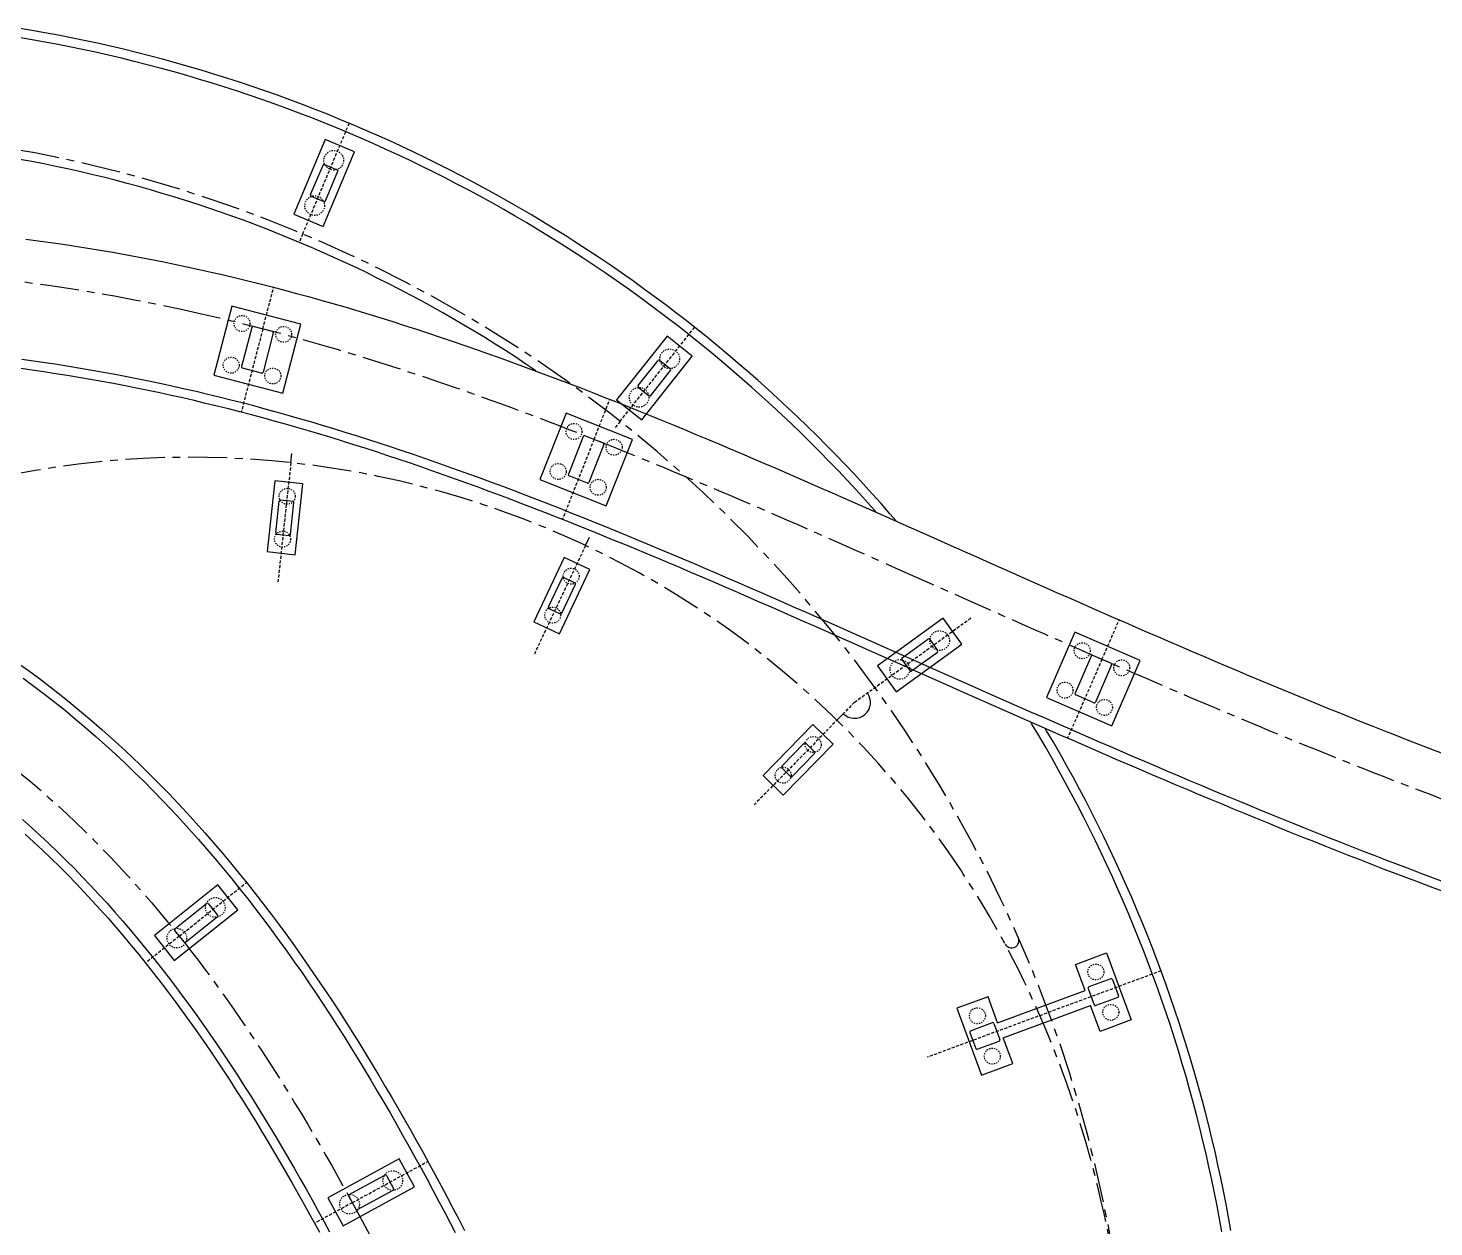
# Model space of a CAD drawing. Header units: millimetres. Extents: x 0 to 987207, y 0 to 5060561.
# Drawn here: x 495544.7 to 495659, y 2529242.3 to 2529339.8 of the extents above; entities that cross this region are included whole.
import ezdxf

# ---------------------------------------------------------------- set-up
doc = ezdxf.new("R2010")
doc.units = ezdxf.units.MM
doc.header["$LTSCALE"] = 0.1
doc.linetypes.add('CENTER', pattern=[50.8, 31.75, -6.35, 6.35, -6.35])
doc.linetypes.add('DASHED', pattern=[19.05, 12.7, -6.35])
for name, color, linetype in [('1', 1, 'CONTINUOUS'), ('TLJ', 180, 'CONTINUOUS'), ('YLJ', 210, 'CONTINUOUS'), ('zhix', 1, 'CENTER'), ('桥梁', 94, 'CONTINUOUS')]:
    doc.layers.add(name, color=color, linetype=linetype)

msp = doc.modelspace()

# ---------------------------------------------------------------- linework, layer by layer
at = {"layer": '1', "color": 4, "linetype": 'Continuous'}
for p, q in [((495567.7143, 2529326.22), (495568.7202, 2529328.6175)), ((495568.8511, 2529328.671), (495569.8655, 2529328.2454)), ((495568.913, 2529325.717), (495569.919, 2529328.1145)), ((495567.7678, 2529326.0891), (495568.7821, 2529325.6635)), ((495562.9312, 2529315.425), (495562.1019, 2529312.2309)), ((495564.6018, 2529315.0946), (495563.0531, 2529315.4967)), ((495564.6734, 2529314.9727), (495563.8442, 2529311.7786)), ((495563.7222, 2529311.7069), (495562.1736, 2529312.109)), ((495594.3425, 2529310.6853), (495595.958, 2529312.7225)), ((495595.3611, 2529309.8776), (495596.9766, 2529311.9148)), ((495596.0985, 2529312.7387), (495596.9604, 2529312.0553)), ((495594.3588, 2529310.5448), (495595.2206, 2529309.8614)), ((495589.8767, 2529306.5509), (495588.663, 2529303.4822)), ((495591.4944, 2529306.0187), (495590.0065, 2529306.6071)), ((495591.5506, 2529305.8889), (495590.3369, 2529302.8202)), ((495590.2071, 2529302.764), (495588.7193, 2529303.3524)), ((495564.8861, 2529298.7145), (495565.1654, 2529301.2994)), ((495565.2756, 2529301.3881), (495566.2698, 2529301.2807)), ((495566.0792, 2529298.5856), (495566.3585, 2529301.1705)), ((495564.9748, 2529298.6043), (495565.969, 2529298.4969)), ((495587.0414, 2529292.6869), (495588.1511, 2529295.0382)), ((495588.2842, 2529295.086), (495589.1886, 2529294.6592)), ((495588.1266, 2529292.1748), (495589.2363, 2529294.526)), ((495587.0891, 2529292.5538), (495587.9935, 2529292.127)), ((495615.7922, 2529288.5425), (495617.8974, 2529290.0683)), ((495616.5551, 2529287.4899), (495618.6603, 2529289.0157)), ((495618.0371, 2529290.046), (495618.6826, 2529289.1554)), ((495615.7699, 2529288.4029), (495616.4154, 2529287.5122)), ((495631.1754, 2529288.696), (495629.8551, 2529285.6716)), ((495632.7734, 2529288.1076), (495631.307, 2529288.7477)), ((495632.825, 2529287.9759), (495631.5048, 2529284.9515)), ((495631.3732, 2529284.8999), (495629.9068, 2529285.54)), ((495606.005, 2529279.7421), (495607.8229, 2529281.6009)), ((495607.9643, 2529281.6024), (495608.6792, 2529280.9032)), ((495606.8629, 2529278.903), (495608.6808, 2529280.7618)), ((495606.0065, 2529279.6007), (495606.7214, 2529278.9015)), ((495556.675, 2529266.5207), (495559.2536, 2529268.5801)), ((495559.3941, 2529268.5644), (495560.143, 2529267.6268)), ((495557.5487, 2529265.4268), (495560.1273, 2529267.4862)), ((495556.6593, 2529266.3802), (495557.4082, 2529265.4425)), ((495629.8812, 2529263.6132), (495632.4138, 2529264.5491)), ((495632.4138, 2529264.5491), (495634.4243, 2529259.1087)), ((495630.6611, 2529261.5027), (495629.8812, 2529263.6132)), ((495630.6611, 2529261.5027), (495629.8812, 2529263.6132)), ((495623.5604, 2529258.8786), (495630.6611, 2529261.5027)), ((495630.9252, 2529261.6535), (495631.4105, 2529260.3403)), ((495632.7665, 2529262.4406), (495630.9843, 2529261.782)), ((495632.895, 2529262.3815), (495633.3803, 2529261.0683)), ((495622.7805, 2529260.9891), (495620.2479, 2529260.0532)), ((495623.5604, 2529258.8786), (495622.7805, 2529260.9891)), ((495633.3211, 2529260.9398), (495631.5389, 2529260.2812)), ((495620.2479, 2529260.0532), (495622.2584, 2529254.6128)), ((495624.0111, 2529257.6592), (495631.1117, 2529260.2833)), ((495631.8917, 2529258.1728), (495631.1117, 2529260.2833)), ((495631.8917, 2529258.1728), (495631.1117, 2529260.2833)), ((495621.2919, 2529258.0936), (495621.7772, 2529256.7804)), ((495621.351, 2529258.2221), (495623.1332, 2529258.8807)), ((495623.2617, 2529258.8216), (495623.747, 2529257.5084)), ((495634.4243, 2529259.1087), (495631.8917, 2529258.1728)), ((495621.9057, 2529256.7213), (495623.6879, 2529257.3799)), ((495624.791, 2529255.5487), (495624.0111, 2529257.6592)), ((495622.2584, 2529254.6128), (495624.791, 2529255.5487)), ((495570.8496, 2529244.9032), (495573.7452, 2529246.4861)), ((495573.8809, 2529246.4463), (495574.4565, 2529245.3933)), ((495570.8098, 2529244.7675), (495571.3854, 2529243.7146)), ((495571.5211, 2529243.6748), (495574.4167, 2529245.2576))]:
    msp.add_line(p, q, dxfattribs=at)
for points in [[(495568.8947, 2529330.7132), (495566.3411, 2529324.6272), (495568.7386, 2529323.6213), (495571.2922, 2529329.7073), (495568.8947, 2529330.7132)], [(495565.4659, 2529310.0661), (495566.9234, 2529315.68), (495561.3095, 2529317.1375), (495559.852, 2529311.5236), (495565.4659, 2529310.0661)], [(495596.6914, 2529314.6935), (495592.5906, 2529309.5221), (495594.6278, 2529307.9066), (495598.7286, 2529313.078), (495596.6914, 2529314.6935)], [(495591.737, 2529300.9222), (495593.8701, 2529306.3157), (495588.4766, 2529308.4489), (495586.3435, 2529303.0554), (495591.737, 2529300.9222)], [(495564.7905, 2529302.9492), (495564.1674, 2529297.1828), (495566.4541, 2529296.9357), (495567.0772, 2529302.7022), (495564.7905, 2529302.9492)], [(495588.3366, 2529296.7199), (495585.8611, 2529291.4747), (495587.9411, 2529290.4931), (495590.4166, 2529295.7382), (495588.3366, 2529296.7199)], [(495619.1353, 2529291.7683), (495613.7913, 2529287.8951), (495615.3171, 2529285.7899), (495620.6611, 2529289.6631), (495619.1353, 2529291.7683)], [(495632.8377, 2529283.0058), (495635.1581, 2529288.3214), (495629.8425, 2529290.6418), (495627.5221, 2529285.3262), (495632.8377, 2529283.0058)], [(495608.5485, 2529283.1293), (495604.493, 2529278.9828), (495606.1373, 2529277.3746), (495610.1928, 2529281.5211), (495608.5485, 2529283.1293)], [(495560.1684, 2529270.0787), (495555.0113, 2529265.9599), (495556.6339, 2529263.9283), (495561.791, 2529268.0471), (495560.1684, 2529270.0787)], [(495574.9052, 2529247.804), (495569.114, 2529244.6383), (495570.361, 2529242.3569), (495576.1523, 2529245.5226), (495574.9052, 2529247.804)]]:
    msp.add_lwpolyline(points, dxfattribs=at)
at = {"layer": '1', "color": 1, "linetype": 'DASHED', "ltscale": 0.01}
for centre, radius in [((495569.5904, 2529329.0115), 0.8), ((495568.0428, 2529325.323), 0.8), ((495562.1336, 2529315.7354), 0.65), ((495565.5213, 2529314.8559), 0.65), ((495561.2541, 2529312.3477), 0.65), ((495596.9023, 2529312.8671), 0.8), ((495564.6417, 2529311.4682), 0.65), ((495594.4169, 2529309.733), 0.8), ((495589.1231, 2529306.9565), 0.65), ((495592.3778, 2529305.6693), 0.65), ((495587.8358, 2529303.7018), 0.65), ((495591.0905, 2529302.4146), 0.65), ((495565.8103, 2529301.6824), 0.65), ((495565.4343, 2529298.2026), 0.65), ((495588.8858, 2529295.1891), 0.65), ((495587.3919, 2529292.0239), 0.65), ((495618.8456, 2529289.9528), 0.8), ((495630.4364, 2529289.1277), 0.65), ((495615.6068, 2529287.6054), 0.8), ((495633.6441, 2529287.7275), 0.65), ((495629.0361, 2529285.92), 0.65), ((495632.2438, 2529284.5198), 0.65), ((495608.5665, 2529281.503), 0.65), ((495606.1193, 2529279.0009), 0.65), ((495559.9639, 2529268.2516), 0.8), ((495556.8384, 2529265.7554), 0.8), ((495631.5461, 2529263.0024), 0.65), ((495632.7593, 2529259.7194), 0.65), ((495621.9128, 2529259.4425), 0.65), ((495623.1261, 2529256.1595), 0.65), ((495574.388, 2529246.0397), 0.8), ((495570.8782, 2529244.1211), 0.8)]:
    msp.add_circle(centre, radius, dxfattribs=at)
at = {"layer": '1', "color": 4, "linetype": 'Continuous'}
for centre, start, end in [((495568.8124, 2529328.5788), 67.238002, 157.238002), ((495569.8268, 2529328.1532), 337.238002, 67.238002), ((495567.8065, 2529326.1813), 157.238002, 247.238002), ((495568.8208, 2529325.7557), 247.238002, 337.238002), ((495563.028, 2529315.3999), 75.445693, 165.445693), ((495564.5766, 2529314.9978), 345.445693, 75.445693), ((495562.1987, 2529312.2058), 165.445693, 255.445693), ((495563.7474, 2529311.8037), 255.445693, 345.445693), ((495596.0364, 2529312.6604), 51.585837, 141.585837), ((495596.8983, 2529311.9769), 321.585837, 51.585837), ((495594.4209, 2529310.6232), 141.585837, 231.585837), ((495595.2828, 2529309.9397), 231.585837, 321.585837), ((495589.9697, 2529306.5141), 68.420888, 158.420888), ((495591.4576, 2529305.9257), 338.420888, 68.420888), ((495588.756, 2529303.4454), 158.420888, 248.420888), ((495590.2439, 2529302.857), 248.420888, 338.420888), ((495565.2649, 2529301.2887), 83.83306, 173.83306), ((495566.2591, 2529301.1812), 353.83306, 83.83306), ((495564.9856, 2529298.7037), 173.83306, 263.83306), ((495565.9798, 2529298.5963), 263.83306, 353.83306), ((495588.2415, 2529294.9955), 64.734467, 154.734467), ((495589.1459, 2529294.5687), 334.734467, 64.734467), ((495587.1318, 2529292.6443), 154.734467, 244.734467), ((495588.0362, 2529292.2174), 244.734467, 334.734467), ((495617.9561, 2529289.9874), 35.933672, 125.933672), ((495618.6016, 2529289.0967), 305.933672, 35.933672), ((495615.8509, 2529288.4615), 125.933672, 215.933672), ((495631.267, 2529288.656), 66.417621, 156.417621), ((495632.7334, 2529288.0159), 336.417621, 66.417621), ((495616.4964, 2529287.5709), 215.933672, 305.933672), ((495629.9468, 2529285.6316), 156.417621, 246.417621), ((495631.4132, 2529284.9915), 246.417621, 336.417621), ((495607.8944, 2529281.5309), 45.635873, 135.635873), ((495608.6093, 2529280.8317), 315.635873, 45.635873), ((495606.0764, 2529279.6722), 135.635873, 225.635873), ((495606.7914, 2529278.973), 225.635873, 315.635873), ((495559.316, 2529268.502), 38.613208, 128.613208), ((495560.0649, 2529267.5644), 308.613208, 38.613208), ((495556.7374, 2529266.4426), 128.613208, 218.613208), ((495557.4863, 2529265.505), 218.613208, 308.613208), ((495631.019, 2529261.6882), 110.281507, 200.281507), ((495632.8012, 2529262.3468), 20.281507, 110.281507), ((495631.5043, 2529260.375), 200.281507, 290.281507), ((495633.2865, 2529261.0336), 290.281507, 20.281507), ((495621.3857, 2529258.1283), 110.281507, 200.281507), ((495623.1679, 2529258.7869), 20.281507, 110.281507), ((495623.6532, 2529257.4737), 290.281507, 20.281507), ((495621.871, 2529256.8151), 200.281507, 290.281507), ((495573.7931, 2529246.3983), 28.662543, 118.662543), ((495570.8975, 2529244.8155), 118.662543, 208.662543), ((495574.3687, 2529245.3454), 298.662543, 28.662543), ((495571.4731, 2529243.7625), 208.662543, 298.662543)]:
    msp.add_arc(centre, 0.1, start, end, dxfattribs=at)
at = {"layer": 'TLJ', "flags": 128}
for points in [[(495615.3131, 2529299.6806), (495614.8048, 2529300.2692), (495614.0859, 2529301.0867), (495613.3596, 2529301.8976), (495612.626, 2529302.7019), (495611.885, 2529303.4995), (495611.1369, 2529304.2903), (495610.3816, 2529305.0743), (495609.6191, 2529305.8514), (495608.8497, 2529306.6215), (495608.0733, 2529307.3846), (495607.29, 2529308.1406), (495606.4998, 2529308.8894), (495605.7029, 2529309.6311), (495604.8993, 2529310.3654), (495604.089, 2529311.0925), (495603.2721, 2529311.8121), (495602.4487, 2529312.5243), (495601.6189, 2529313.2289), (495600.7828, 2529313.926), (495599.9403, 2529314.6154), (495599.0916, 2529315.2972), (495598.2367, 2529315.9712), (495597.3757, 2529316.6375), (495596.5087, 2529317.2958), (495595.6358, 2529317.9463), (495594.757, 2529318.5888), (495593.8724, 2529319.2233), (495592.982, 2529319.8497), (495592.086, 2529320.468), (495591.1844, 2529321.0781), (495590.2773, 2529321.68), (495589.3648, 2529322.2736), (495588.4469, 2529322.8589), (495587.5237, 2529323.4359), (495586.5953, 2529324.0044), (495585.6618, 2529324.5645), (495584.7232, 2529325.116), (495583.7797, 2529325.659), (495582.8312, 2529326.1934), (495581.878, 2529326.7192), (495580.92, 2529327.2362), (495579.9573, 2529327.7446), (495578.9901, 2529328.2441), (495578.0183, 2529328.7349), (495577.0422, 2529329.2168), (495576.0617, 2529329.6898), (495575.0769, 2529330.1539), (495574.0879, 2529330.609), (495573.0949, 2529331.055), (495572.0979, 2529331.4921), (495571.0969, 2529331.92), (495570.092, 2529332.3389), (495569.0834, 2529332.7486), (495568.0712, 2529333.1491), (495567.0553, 2529333.5404), (495566.0359, 2529333.9224), (495565.013, 2529334.2952), (495563.9869, 2529334.6586), (495562.9574, 2529335.0127), (495561.9248, 2529335.3574), (495560.8891, 2529335.6927), (495559.8504, 2529336.0186), (495558.8088, 2529336.3351), (495557.7643, 2529336.642), (495556.7171, 2529336.9394), (495555.6672, 2529337.2274), (495554.6148, 2529337.5057), (495553.5599, 2529337.7745), (495552.5025, 2529338.0337), (495551.4429, 2529338.2832), (495550.381, 2529338.5231), (495549.317, 2529338.7534), (495548.251, 2529338.9739), (495547.1829, 2529339.1848), (495546.1131, 2529339.386), (495545.0414, 2529339.5774), (495543.968, 2529339.759)], [(495586.0136, 2529311.8998), (495585.2113, 2529312.4411), (495584.383, 2529312.989), (495583.5497, 2529313.5294), (495582.7115, 2529314.0622), (495581.8686, 2529314.5874), (495581.0209, 2529315.1049), (495580.1685, 2529315.6146), (495579.3115, 2529316.1166), (495578.45, 2529316.6108), (495577.584, 2529317.0971), (495576.7137, 2529317.5756), (495575.839, 2529318.046), (495574.9601, 2529318.5086), (495574.077, 2529318.9631), (495573.1899, 2529319.4096), (495572.2987, 2529319.8479), (495571.4035, 2529320.2782), (495570.5045, 2529320.7003), (495569.6017, 2529321.1142), (495568.6952, 2529321.5199), (495567.785, 2529321.9174), (495566.8712, 2529322.3065), (495565.9539, 2529322.6874), (495565.0333, 2529323.0598), (495564.1092, 2529323.4239), (495563.1819, 2529323.7796), (495562.2514, 2529324.1268), (495561.3178, 2529324.4656), (495560.3811, 2529324.7958), (495559.4415, 2529325.1175), (495558.499, 2529325.4307), (495557.5537, 2529325.7353), (495556.6056, 2529326.0313), (495555.6549, 2529326.3186), (495554.7016, 2529326.5973), (495553.7459, 2529326.8673), (495552.7877, 2529327.1286), (495551.8272, 2529327.3812), (495550.8644, 2529327.6251), (495549.8994, 2529327.8602), (495548.9324, 2529328.0865), (495547.9633, 2529328.304), (495546.9923, 2529328.5127), (495546.0194, 2529328.7125), (495545.0448, 2529328.9035), (495544.0685, 2529329.0857)], [(495544.5535, 2529322.6082), (495545.5664, 2529322.473), (495546.5784, 2529322.3314), (495547.5895, 2529322.1835), (495548.5997, 2529322.0293), (495549.6089, 2529321.8688), (495550.6171, 2529321.702), (495551.6242, 2529321.5289), (495552.6302, 2529321.3495), (495553.635, 2529321.1638), (495554.6387, 2529320.9718), (495555.6412, 2529320.7736), (495556.6424, 2529320.5691), (495557.6423, 2529320.3583), (495558.6409, 2529320.1413), (495559.638, 2529319.9181), (495560.6337, 2529319.6887), (495561.6275, 2529319.4532), (495562.6195, 2529319.2119), (495563.6098, 2529318.9647), (495564.5983, 2529318.7118), (495565.5849, 2529318.4533), (495566.5698, 2529318.1894), (495567.5528, 2529317.9201), (495568.534, 2529317.6455), (495569.5134, 2529317.3658), (495570.4909, 2529317.081), (495571.4667, 2529316.7913), (495572.4406, 2529316.4968), (495573.4128, 2529316.1975), (495574.3831, 2529315.8937), (495575.3516, 2529315.5854), (495576.3184, 2529315.2726), (495577.2834, 2529314.9556), (495578.2467, 2529314.6344), (495579.2082, 2529314.3091), (495580.168, 2529313.9799), (495581.1261, 2529313.6468), (495582.0825, 2529313.3099), (495583.0372, 2529312.9694), (495583.9903, 2529312.6253), (495584.9418, 2529312.2778), (495585.8917, 2529311.9269), (495586.8399, 2529311.5728), (495587.7867, 2529311.2155), (495588.7319, 2529310.8552), (495589.6756, 2529310.492), (495590.6178, 2529310.1259), (495591.5586, 2529309.757), (495592.4979, 2529309.3856), (495593.4359, 2529309.0115), (495594.3725, 2529308.635), (495595.3078, 2529308.2562), (495596.2418, 2529307.8751), (495597.1745, 2529307.4919), (495598.106, 2529307.1066), (495599.0364, 2529306.7194), (495599.9655, 2529306.3303), (495600.8936, 2529305.9394), (495601.8205, 2529305.5468), (495602.7464, 2529305.1527), (495603.6713, 2529304.7571), (495604.5952, 2529304.3601), (495605.5182, 2529303.9618), (495606.4403, 2529303.5623), (495607.3615, 2529303.1617), (495608.2819, 2529302.7601), (495609.2015, 2529302.3576), (495610.1204, 2529301.9543), (495611.0386, 2529301.5502), (495611.9561, 2529301.1455), (495612.8729, 2529300.7402), (495613.7892, 2529300.3345), (495614.705, 2529299.9284), (495615.6202, 2529299.5221), (495616.535, 2529299.1156), (495617.4494, 2529298.709), (495618.3634, 2529298.3024), (495619.277, 2529297.8959), (495620.1905, 2529297.4895), (495621.1039, 2529297.0832), (495622.0171, 2529296.6772), (495622.9302, 2529296.2714), (495623.8433, 2529295.8659), (495624.7563, 2529295.4608), (495625.6692, 2529295.056), (495626.5822, 2529294.6518), (495627.4951, 2529294.248), (495628.4082, 2529293.8448), (495629.3212, 2529293.4422), (495630.2344, 2529293.0402), (495631.1476, 2529292.6389), (495632.0609, 2529292.2384), (495632.9745, 2529291.8387), (495633.8881, 2529291.4399), (495634.802, 2529291.042), (495635.716, 2529290.645), (495636.6303, 2529290.249), (495637.5448, 2529289.8541), (495638.4596, 2529289.4603), (495639.3747, 2529289.0676), (495640.2901, 2529288.6761), (495641.2058, 2529288.2859), (495642.1219, 2529287.897), (495643.0383, 2529287.5095), (495643.9552, 2529287.1234), (495644.8724, 2529286.7387), (495645.79, 2529286.3555), (495646.7081, 2529285.9739), (495647.6267, 2529285.5939), (495648.5457, 2529285.2156), (495649.4652, 2529284.839), (495650.3852, 2529284.4641), (495651.3058, 2529284.0911), (495652.2269, 2529283.7199), (495653.1486, 2529283.3507), (495654.0709, 2529282.9834), (495654.9937, 2529282.6181), (495655.9172, 2529282.2549), (495656.8413, 2529281.8938), (495657.766, 2529281.5349), (495658.6914, 2529281.1783), (495659.6174, 2529280.8239)], [(495659.688, 2529269.5815), (495658.7332, 2529269.9359), (495657.7797, 2529270.2926), (495656.8275, 2529270.6516), (495655.8765, 2529271.0129), (495654.9267, 2529271.3764), (495653.9782, 2529271.7419), (495653.0309, 2529272.1096), (495652.0849, 2529272.4793), (495651.1399, 2529272.8509), (495650.1962, 2529273.2244), (495649.2536, 2529273.5998), (495648.3121, 2529273.977), (495647.3718, 2529274.3559), (495646.4325, 2529274.7365), (495645.4943, 2529275.1188), (495644.5572, 2529275.5026), (495643.6211, 2529275.888), (495642.6861, 2529276.2748), (495641.752, 2529276.663), (495640.819, 2529277.0526), (495639.8869, 2529277.4435), (495638.9557, 2529277.8357), (495638.0255, 2529278.2291), (495637.0961, 2529278.6236), (495636.1677, 2529279.0192), (495635.2401, 2529279.4159), (495634.3134, 2529279.8136), (495633.3875, 2529280.2122), (495632.4624, 2529280.6117), (495631.538, 2529281.012), (495630.6145, 2529281.4131), (495629.6916, 2529281.815), (495628.7695, 2529282.2175), (495627.8481, 2529282.6207), (495626.9273, 2529283.0244), (495626.0072, 2529283.4287), (495625.0878, 2529283.8334), (495624.1689, 2529284.2386), (495623.2506, 2529284.6441), (495622.3329, 2529285.05), (495621.4157, 2529285.4561), (495620.4991, 2529285.8625), (495619.5829, 2529286.2691), (495618.6672, 2529286.6757), (495617.752, 2529287.0824), (495616.8372, 2529287.4892), (495615.9228, 2529287.8959), (495615.0088, 2529288.3025), (495614.0952, 2529288.709), (495613.1821, 2529289.1152), (495612.2697, 2529289.521), (495611.3578, 2529289.9262), (495610.4463, 2529290.3308), (495609.5354, 2529290.7348), (495608.6248, 2529291.138), (495607.7147, 2529291.5402), (495606.8049, 2529291.9416), (495605.8953, 2529292.3418), (495604.9861, 2529292.741), (495604.077, 2529293.1389), (495603.1682, 2529293.5354), (495602.2595, 2529293.9306), (495601.3509, 2529294.3242), (495600.4423, 2529294.7163), (495599.5339, 2529295.1066), (495598.6254, 2529295.4952), (495597.7169, 2529295.882), (495596.8083, 2529296.2667), (495595.8996, 2529296.6495), (495594.9907, 2529297.0301), (495594.0817, 2529297.4084), (495593.1725, 2529297.7845), (495592.2631, 2529298.1581), (495591.3534, 2529298.5293), (495590.4434, 2529298.8979), (495589.5331, 2529299.2638), (495588.6224, 2529299.6269), (495587.7114, 2529299.9872), (495586.7999, 2529300.3446), (495585.888, 2529300.6989), (495584.9757, 2529301.0501), (495584.0629, 2529301.3981), (495583.1495, 2529301.7427), (495582.2357, 2529302.084), (495581.3212, 2529302.4218), (495580.4063, 2529302.756), (495579.4907, 2529303.0865), (495578.5745, 2529303.4133), (495577.6577, 2529303.7362), (495576.7403, 2529304.0551), (495575.8222, 2529304.3701), (495574.9034, 2529304.6809), (495573.984, 2529304.9875), (495573.0639, 2529305.2897), (495572.1431, 2529305.5876), (495571.2215, 2529305.881), (495570.2993, 2529306.1698), (495569.3763, 2529306.4539), (495568.4526, 2529306.7332), (495567.5282, 2529307.0076), (495566.603, 2529307.2771), (495565.6772, 2529307.5416), (495564.7506, 2529307.8009), (495563.8232, 2529308.055), (495562.8952, 2529308.3037), (495561.9664, 2529308.547), (495561.0369, 2529308.7848), (495560.1068, 2529309.017), (495559.1759, 2529309.2434), (495558.2444, 2529309.4641), (495557.3122, 2529309.6789), (495556.3791, 2529309.8878), (495555.4446, 2529310.0909), (495554.509, 2529310.2881), (495553.5721, 2529310.4795), (495552.634, 2529310.665), (495551.6947, 2529310.8446), (495550.7544, 2529311.0184), (495549.813, 2529311.1863), (495548.8706, 2529311.3483), (495547.9272, 2529311.5044), (495546.9828, 2529311.6546), (495546.0375, 2529311.7989), (495545.0913, 2529311.9373), (495544.1443, 2529312.0697)], [(495543.8978, 2529288.1463), (495544.7854, 2529287.5079), (495545.6643, 2529286.8577), (495546.5346, 2529286.1958), (495547.3959, 2529285.5224), (495548.248, 2529284.8378), (495549.0899, 2529284.1428), (495549.9217, 2529283.4378), (495550.7433, 2529282.7231), (495551.5547, 2529281.9992), (495552.3561, 2529281.2661), (495553.1474, 2529280.5244), (495553.9287, 2529279.7742), (495554.7002, 2529279.0158), (495555.4618, 2529278.2496), (495556.2136, 2529277.4758), (495556.9557, 2529276.6947), (495557.6883, 2529275.9065), (495558.4114, 2529275.1115), (495559.1251, 2529274.31), (495559.8295, 2529273.5023), (495560.5248, 2529272.6885), (495561.211, 2529271.869), (495561.8883, 2529271.0439), (495562.5568, 2529270.2135), (495563.2166, 2529269.378), (495563.8679, 2529268.5377), (495564.5108, 2529267.6927), (495565.1455, 2529266.8432), (495565.7721, 2529265.9896), (495566.3907, 2529265.1319), (495567.0015, 2529264.2705), (495567.6046, 2529263.4053), (495568.2003, 2529262.5368), (495568.7886, 2529261.665), (495569.3698, 2529260.7901), (495569.944, 2529259.9123), (495570.5114, 2529259.0318), (495571.072, 2529258.1487), (495571.6262, 2529257.2632), (495572.1741, 2529256.3754), (495572.7159, 2529255.4856), (495573.2516, 2529254.5938), (495573.7816, 2529253.7003), (495574.306, 2529252.8051), (495574.825, 2529251.9084), (495575.3387, 2529251.0103), (495575.8474, 2529250.111), (495576.3511, 2529249.2106), (495576.8502, 2529248.3092), (495577.3448, 2529247.407), (495577.8351, 2529246.504), (495578.3212, 2529245.6004), (495578.8034, 2529244.6963), (495579.2819, 2529243.7919), (495579.7567, 2529242.8872), (495580.2282, 2529241.9823)], [(495642.5178, 2529241.9885), (495642.3273, 2529243.0603), (495642.1271, 2529244.1304), (495641.9172, 2529245.1986), (495641.6976, 2529246.2648), (495641.4683, 2529247.329), (495641.2293, 2529248.3911), (495640.9807, 2529249.451), (495640.7224, 2529250.5085), (495640.4546, 2529251.5637), (495640.1771, 2529252.6164), (495639.8901, 2529253.6665), (495639.5936, 2529254.714), (495639.2876, 2529255.7587), (495638.9721, 2529256.8006), (495638.6471, 2529257.8396), (495638.3127, 2529258.8756), (495637.9689, 2529259.9085), (495637.6157, 2529260.9383), (495637.2531, 2529261.9648), (495636.8813, 2529262.9879), (495636.5001, 2529264.0076), (495636.1098, 2529265.0239), (495635.7101, 2529266.0365), (495635.3013, 2529267.0455), (495634.8834, 2529268.0507), (495634.4563, 2529269.052), (495634.0201, 2529270.0495), (495633.5749, 2529271.0429), (495633.1207, 2529272.0322), (495632.6575, 2529273.0174), (495632.1853, 2529273.9983), (495631.7043, 2529274.9749), (495631.2144, 2529275.9471), (495630.7157, 2529276.9148), (495630.2082, 2529277.8779), (495629.692, 2529278.8363), (495629.1671, 2529279.7901), (495628.6335, 2529280.739), (495628.0913, 2529281.683), (495627.5406, 2529282.622), (495627.4337, 2529282.8006)], [(495544.5157, 2529274.208), (495545.2218, 2529273.5621), (495545.9205, 2529272.9072), (495546.6118, 2529272.2434), (495547.2958, 2529271.571), (495547.9724, 2529270.8903), (495548.6418, 2529270.2013), (495549.3039, 2529269.5045), (495549.9588, 2529268.7999), (495550.6065, 2529268.0877), (495551.2472, 2529267.3682), (495551.8809, 2529266.6416), (495552.5076, 2529265.908), (495553.1275, 2529265.1677), (495553.7405, 2529264.4209), (495554.3469, 2529263.6677), (495554.9467, 2529262.9082), (495555.5399, 2529262.1428), (495556.1267, 2529261.3716), (495556.7072, 2529260.5947), (495557.2815, 2529259.8122), (495557.8496, 2529259.0245), (495558.4118, 2529258.2316), (495558.9681, 2529257.4337), (495559.5186, 2529256.631), (495560.0636, 2529255.8235), (495560.603, 2529255.0115), (495561.137, 2529254.1951), (495561.6657, 2529253.3744), (495562.1894, 2529252.5497), (495562.7081, 2529251.7209), (495563.2219, 2529250.8883), (495563.7311, 2529250.052), (495564.2357, 2529249.2121), (495564.7359, 2529248.3687), (495565.2319, 2529247.5221), (495565.7238, 2529246.6722), (495566.2117, 2529245.8192), (495566.6959, 2529244.9632), (495567.1764, 2529244.1044), (495567.6534, 2529243.2428), (495568.1272, 2529242.3786), (495568.4249, 2529241.8303)]]:
    msp.add_lwpolyline(points, dxfattribs=at)
at = {"layer": 'TLJ'}
msp.add_arc((495611.9234, 2529284.9355), 1.3, 225.635729, 35.933037, dxfattribs=at)
at = {"layer": 'YLJ', "color": 210, "flags": 128}
for points in [[(495613.6913, 2529300.3998), (495613.525, 2529300.5889), (495612.8032, 2529301.3947), (495612.0742, 2529302.194), (495611.3379, 2529302.9866), (495610.5944, 2529303.7724), (495609.8438, 2529304.5515), (495609.0862, 2529305.3237), (495608.3216, 2529306.089), (495607.55, 2529306.8473), (495606.7716, 2529307.5986), (495605.9864, 2529308.3427), (495605.1945, 2529309.0797), (495604.3958, 2529309.8095), (495603.5906, 2529310.5319), (495602.7789, 2529311.2471), (495601.9607, 2529311.9548), (495601.1361, 2529312.655), (495600.3051, 2529313.3477), (495599.4679, 2529314.0329), (495598.6245, 2529314.7104), (495597.775, 2529315.3802), (495596.9194, 2529316.0422), (495596.0579, 2529316.6965), (495595.1904, 2529317.3429), (495594.3171, 2529317.9813), (495593.438, 2529318.6118), (495592.5532, 2529319.2343), (495591.6628, 2529319.8488), (495590.7669, 2529320.4551), (495589.8655, 2529321.0532), (495588.9586, 2529321.6431), (495588.0465, 2529322.2247), (495587.1291, 2529322.7981), (495586.2065, 2529323.363), (495585.2789, 2529323.9196), (495584.3462, 2529324.4677), (495583.4085, 2529325.0073), (495582.466, 2529325.5383), (495581.5188, 2529326.0608), (495580.5668, 2529326.5746), (495579.6101, 2529327.0798), (495578.6489, 2529327.5762), (495577.6833, 2529328.0639), (495576.7132, 2529328.5428), (495575.7389, 2529329.0128), (495574.7603, 2529329.474), (495573.7775, 2529329.9262), (495572.7907, 2529330.3695), (495571.7999, 2529330.8038), (495570.8052, 2529331.2291), (495569.8066, 2529331.6453), (495568.8043, 2529332.0524), (495567.7984, 2529332.4504), (495566.7889, 2529332.8393), (495565.7759, 2529333.2189), (495564.7595, 2529333.5893), (495563.7397, 2529333.9505), (495562.7167, 2529334.3024), (495561.6906, 2529334.6449), (495560.6614, 2529334.9781), (495559.6291, 2529335.302), (495558.594, 2529335.6165), (495557.5561, 2529335.9215), (495556.5155, 2529336.2171), (495555.4722, 2529336.5032), (495554.4263, 2529336.7798), (495553.378, 2529337.0469), (495552.3273, 2529337.3044), (495551.2743, 2529337.5524), (495550.2191, 2529337.7908), (495549.1617, 2529338.0196), (495548.1023, 2529338.2388), (495547.041, 2529338.4484), (495545.9778, 2529338.6482), (495544.9129, 2529338.8385), (495543.8462, 2529339.019)], [(495659.948, 2529270.285), (495658.9951, 2529270.6387), (495658.0434, 2529270.9947), (495657.0929, 2529271.3531), (495656.1437, 2529271.7137), (495655.1956, 2529272.0765), (495654.2488, 2529272.4414), (495653.3031, 2529272.8085), (495652.3586, 2529273.1775), (495651.4152, 2529273.5486), (495650.473, 2529273.9215), (495649.5318, 2529274.2963), (495648.5918, 2529274.6729), (495647.6528, 2529275.0513), (495646.7149, 2529275.4314), (495645.778, 2529275.8131), (495644.8421, 2529276.1964), (495643.9073, 2529276.5813), (495642.9734, 2529276.9676), (495642.0405, 2529277.3553), (495641.1085, 2529277.7445), (495640.1775, 2529278.135), (495639.2473, 2529278.5267), (495638.3181, 2529278.9196), (495637.3897, 2529279.3138), (495636.4622, 2529279.709), (495635.5354, 2529280.1053), (495634.6095, 2529280.5026), (495633.6844, 2529280.9009), (495632.7601, 2529281.3), (495631.8365, 2529281.7001), (495630.9136, 2529282.1009), (495629.9914, 2529282.5025), (495629.0699, 2529282.9047), (495628.149, 2529283.3076), (495627.2288, 2529283.7112), (495626.3092, 2529284.1152), (495625.3901, 2529284.5198), (495624.4717, 2529284.9247), (495623.5538, 2529285.3301), (495622.6364, 2529285.7358), (495621.7196, 2529286.1419), (495620.8032, 2529286.5481), (495619.8872, 2529286.9545), (495618.9717, 2529287.3611), (495618.0566, 2529287.7678), (495617.142, 2529288.1745), (495616.2276, 2529288.5812), (495615.3137, 2529288.9878), (495614.4, 2529289.3943), (495613.4869, 2529289.8005), (495612.5743, 2529290.2063), (495611.6622, 2529290.6116), (495610.7505, 2529291.0164), (495609.8392, 2529291.4205), (495608.9283, 2529291.8238), (495608.0176, 2529292.2263), (495607.1073, 2529292.6279), (495606.1971, 2529293.0284), (495605.2872, 2529293.4279), (495604.3774, 2529293.8261), (495603.4677, 2529294.223), (495602.5581, 2529294.6186), (495601.6485, 2529295.0126), (495600.739, 2529295.4051), (495599.8294, 2529295.7959), (495598.9197, 2529296.185), (495598.01, 2529296.5723), (495597.1001, 2529296.9576), (495596.19, 2529297.3409), (495595.2797, 2529297.7221), (495594.3692, 2529298.1012), (495593.4584, 2529298.4779), (495592.5473, 2529298.8522), (495591.6359, 2529299.2241), (495590.7241, 2529299.5934), (495589.8119, 2529299.9601), (495588.8993, 2529300.324), (495587.9862, 2529300.6851), (495587.0726, 2529301.0432), (495586.1586, 2529301.3984), (495585.244, 2529301.7504), (495584.3288, 2529302.0993), (495583.4131, 2529302.4449), (495582.4968, 2529302.7871), (495581.5799, 2529303.1258), (495580.6623, 2529303.4609), (495579.744, 2529303.7924), (495578.8251, 2529304.1202), (495577.9055, 2529304.4441), (495576.9851, 2529304.7641), (495576.0641, 2529305.08), (495575.1422, 2529305.3919), (495574.2197, 2529305.6995), (495573.2963, 2529306.0028), (495572.3722, 2529306.3017), (495571.4474, 2529306.5962), (495570.5217, 2529306.886), (495569.5952, 2529307.1712), (495568.6679, 2529307.4516), (495567.7398, 2529307.7272), (495566.8109, 2529307.9978), (495565.8812, 2529308.2633), (495564.9507, 2529308.5237), (495564.0194, 2529308.7788), (495563.0873, 2529309.0287), (495562.1544, 2529309.2731), (495561.2207, 2529309.5119), (495560.2863, 2529309.7452), (495559.351, 2529309.9727), (495558.4151, 2529310.1944), (495557.4784, 2529310.4103), (495556.5406, 2529310.6202), (495555.6016, 2529310.8243), (495554.6613, 2529311.0224), (495553.7198, 2529311.2148), (495552.7772, 2529311.4012), (495551.8333, 2529311.5817), (495550.8884, 2529311.7563), (495549.9424, 2529311.925), (495548.9953, 2529312.0878), (495548.0473, 2529312.2447), (495547.0983, 2529312.3956), (495546.1484, 2529312.5406), (495545.1975, 2529312.6797), (495544.2459, 2529312.8128)], [(495544.3434, 2529286.902), (495545.2143, 2529286.2577), (495546.0766, 2529285.6019), (495546.93, 2529284.9347), (495547.7743, 2529284.2563), (495548.6087, 2529283.5675), (495549.4331, 2529282.8688), (495550.2475, 2529282.1604), (495551.0519, 2529281.4426), (495551.8465, 2529280.7158), (495552.6312, 2529279.9803), (495553.4061, 2529279.2363), (495554.1713, 2529278.484), (495554.9268, 2529277.7239), (495555.6727, 2529276.9562), (495556.4092, 2529276.1811), (495557.1362, 2529275.3989), (495557.8539, 2529274.6098), (495558.5624, 2529273.8142), (495559.2618, 2529273.0123), (495559.9521, 2529272.2042), (495560.6336, 2529271.3903), (495561.3063, 2529270.5708), (495561.9704, 2529269.7459), (495562.6259, 2529268.9159), (495563.2731, 2529268.0809), (495563.912, 2529267.2412), (495564.5428, 2529266.3969), (495565.1656, 2529265.5484), (495565.7806, 2529264.6957), (495566.3879, 2529263.8391), (495566.9877, 2529262.9788), (495567.5802, 2529262.1149), (495568.1654, 2529261.2477), (495568.7436, 2529260.3773), (495569.3149, 2529259.5039), (495569.8795, 2529258.6277), (495570.4376, 2529257.7487), (495570.9892, 2529256.8673), (495571.5347, 2529255.9835), (495572.0741, 2529255.0975), (495572.6076, 2529254.2094), (495573.1355, 2529253.3195), (495573.6579, 2529252.4277), (495574.1749, 2529251.5344), (495574.6868, 2529250.6395), (495575.1937, 2529249.7433), (495575.6958, 2529248.8459), (495576.1933, 2529247.9473), (495576.6864, 2529247.0478), (495577.1753, 2529246.1474), (495577.6601, 2529245.2463), (495578.141, 2529244.3446), (495578.6183, 2529243.4423), (495579.0921, 2529242.5396), (495579.4624, 2529241.829)], [(495641.7788, 2529241.8606), (495641.5895, 2529242.9257), (495641.3906, 2529243.9891), (495641.1819, 2529245.0506), (495640.9637, 2529246.1102), (495640.7358, 2529247.1677), (495640.4983, 2529248.2231), (495640.2513, 2529249.2764), (495639.9946, 2529250.3273), (495639.7285, 2529251.3759), (495639.4528, 2529252.422), (495639.1676, 2529253.4655), (495638.8729, 2529254.5064), (495638.5688, 2529255.5446), (495638.2553, 2529256.58), (495637.9323, 2529257.6125), (495637.6, 2529258.642), (495637.2583, 2529259.6684), (495636.9074, 2529260.6917), (495636.5471, 2529261.7118), (495636.1776, 2529262.7285), (495635.7988, 2529263.7419), (495635.4109, 2529264.7517), (495635.0138, 2529265.758), (495634.6075, 2529266.7607), (495634.1922, 2529267.7596), (495633.7678, 2529268.7547), (495633.3343, 2529269.7459), (495632.8919, 2529270.7331), (495632.4405, 2529271.7162), (495631.9802, 2529272.6952), (495631.511, 2529273.67), (495631.033, 2529274.6405), (495630.5462, 2529275.6065), (495630.0506, 2529276.5682), (495629.5463, 2529277.5252), (495629.0333, 2529278.4777), (495628.5117, 2529279.4254), (495627.9814, 2529280.3684), (495627.4427, 2529281.3065), (495626.8954, 2529282.2397), (495626.3396, 2529283.1678), (495626.2454, 2529283.3221)], [(495544.2979, 2529275.4074), (495545.0185, 2529274.7645), (495545.7314, 2529274.1124), (495546.4367, 2529273.4513), (495547.1345, 2529272.7813), (495547.8247, 2529272.1028), (495548.5074, 2529271.4159), (495549.1826, 2529270.7209), (495549.8504, 2529270.0181), (495550.5109, 2529269.3075), (495551.164, 2529268.5894), (495551.8099, 2529267.8641), (495552.4487, 2529267.1317), (495553.0803, 2529266.3924), (495553.7049, 2529265.6464), (495554.3225, 2529264.894), (495554.9333, 2529264.1352), (495555.5374, 2529263.3704), (495556.1348, 2529262.5996), (495556.7256, 2529261.8231), (495557.3099, 2529261.041), (495557.8879, 2529260.2535), (495558.4597, 2529259.4608), (495559.0254, 2529258.663), (495559.585, 2529257.8603), (495560.1388, 2529257.0528), (495560.6868, 2529256.2407), (495561.2292, 2529255.4243), (495561.766, 2529254.6035), (495562.2976, 2529253.7785), (495562.8239, 2529252.9496), (495563.3451, 2529252.1168), (495563.8614, 2529251.2802), (495564.3729, 2529250.4401), (495564.8797, 2529249.5965), (495565.3821, 2529248.7496), (495565.8801, 2529247.8994), (495566.3739, 2529247.0462), (495566.8636, 2529246.19), (495567.3495, 2529245.3309), (495567.8317, 2529244.4691), (495568.3103, 2529243.6047), (495568.7856, 2529242.7377), (495569.2576, 2529241.8684)]]:
    msp.add_lwpolyline(points, dxfattribs=at)
at = {"layer": 'YLJ', "color": 210}
msp.add_arc((495624.6888, 2529265.5611), 0.6, 208.299523, 23.700818, dxfattribs=at)
at = {"layer": 'zhix', "flags": 128}
for points in [[(495617.3913, 2529294.9041), (495616.4777, 2529295.3106), (495615.564, 2529295.717), (495614.6502, 2529296.1232), (495613.7363, 2529296.5291), (495612.8223, 2529296.9347), (495611.908, 2529297.3398), (495610.9935, 2529297.7444), (495610.0787, 2529298.1483), (495609.1636, 2529298.5515), (495608.2481, 2529298.9539), (495607.3322, 2529299.3554), (495606.4159, 2529299.7558), (495605.4991, 2529300.1552), (495604.5818, 2529300.5533), (495603.6639, 2529300.9502), (495602.7455, 2529301.3457), (495601.8264, 2529301.7397), (495600.9066, 2529302.1322), (495599.9861, 2529302.523), (495599.0649, 2529302.9121), (495598.1429, 2529303.2993), (495597.2201, 2529303.6846), (495596.2965, 2529304.0678), (495595.372, 2529304.4489), (495594.4465, 2529304.8278), (495593.5202, 2529305.2044), (495592.5928, 2529305.5786), (495591.6644, 2529305.9503), (495590.735, 2529306.3194), (495589.8046, 2529306.6857), (495588.873, 2529307.0493), (495587.9403, 2529307.41), (495587.0065, 2529307.7677), (495586.0715, 2529308.1223), (495585.1353, 2529308.4738), (495584.1978, 2529308.822), (495583.2592, 2529309.1667), (495582.3192, 2529309.508), (495581.378, 2529309.8458), (495580.4354, 2529310.1798), (495579.4915, 2529310.5101), (495578.5463, 2529310.8366), (495577.5997, 2529311.159), (495576.6518, 2529311.4774), (495575.7024, 2529311.7916), (495574.7516, 2529312.1015), (495573.7995, 2529312.407), (495572.8459, 2529312.7081), (495571.8908, 2529313.0046), (495570.9344, 2529313.2964), (495569.9764, 2529313.5834), (495569.0171, 2529313.8655), (495568.0562, 2529314.1427), (495567.0939, 2529314.4147), (495566.1302, 2529314.6816), (495565.165, 2529314.9431), (495564.1984, 2529315.1992), (495563.2303, 2529315.4498), (495562.2608, 2529315.6948), (495561.2898, 2529315.9341), (495560.3174, 2529316.1675), (495559.3437, 2529316.395), (495558.8562, 2529316.5065)], [(495670.0716, 2529273.3132), (495669.1259, 2529273.6383), (495668.1813, 2529273.9664), (495667.2376, 2529274.2973), (495666.295, 2529274.631), (495665.3533, 2529274.9675), (495664.4125, 2529275.3066), (495663.4727, 2529275.6484), (495662.5339, 2529275.9927), (495661.596, 2529276.3396), (495660.659, 2529276.6889), (495659.7229, 2529277.0406), (495658.7877, 2529277.3947), (495657.8533, 2529277.7511), (495656.9199, 2529278.1098), (495655.9872, 2529278.4706), (495655.0554, 2529278.8336), (495654.1245, 2529279.1987), (495653.1943, 2529279.5659), (495652.2649, 2529279.935), (495651.3363, 2529280.306), (495650.4084, 2529280.679), (495649.4813, 2529281.0537), (495648.5549, 2529281.4303), (495647.6292, 2529281.8085), (495646.7042, 2529282.1885), (495645.7799, 2529282.57), (495644.8562, 2529282.9532), (495643.9331, 2529283.3378), (495643.0107, 2529283.7239), (495642.0888, 2529284.1115), (495641.1675, 2529284.5003), (495640.2468, 2529284.8905), (495639.3266, 2529285.282), (495638.4069, 2529285.6747), (495637.4877, 2529286.0685), (495636.569, 2529286.4634), (495635.6508, 2529286.8594), (495634.733, 2529287.2564), (495633.8156, 2529287.6544), (495632.8985, 2529288.0532), (495631.9819, 2529288.453), (495631.0656, 2529288.8535), (495630.1496, 2529289.2547), (495629.234, 2529289.6567), (495628.3186, 2529290.0593), (495627.4035, 2529290.4625), (495626.4887, 2529290.8663), (495625.574, 2529291.2706), (495624.6596, 2529291.6753), (495623.7453, 2529292.0804), (495622.8312, 2529292.4858), (495621.9172, 2529292.8916), (495621.0033, 2529293.2976), (495620.0896, 2529293.7038), (495619.1758, 2529294.1102), (495618.2622, 2529294.5166), (495617.3913, 2529294.9041)], [(495543.363, 2529279.7854), (495544.1391, 2529279.1549), (495544.907, 2529278.5143), (495545.6664, 2529277.8637), (495546.4176, 2529277.2036), (495547.1604, 2529276.5341), (495547.8949, 2529275.8556), (495548.6212, 2529275.1681), (495549.3392, 2529274.4721), (495550.049, 2529273.7677), (495550.7507, 2529273.0553), (495551.4443, 2529272.3349), (495552.1298, 2529271.6069), (495552.8074, 2529270.8714), (495553.4771, 2529270.1288), (495554.139, 2529269.3792), (495554.7932, 2529268.6229), (495555.4397, 2529267.86), (495556.0786, 2529267.0907), (495556.7101, 2529266.3153), (495557.3342, 2529265.534), (495557.9511, 2529264.7469), (495558.5608, 2529263.9543), (495559.1635, 2529263.1564), (495559.7593, 2529262.3532), (495560.3482, 2529261.5451), (495560.9306, 2529260.7321), (495561.5063, 2529259.9145), (495562.0757, 2529259.0924), (495562.6387, 2529258.266), (495563.1957, 2529257.4354), (495563.7466, 2529256.6009), (495564.2916, 2529255.7625), (495564.831, 2529254.9204), (495565.3648, 2529254.0748), (495565.8931, 2529253.2257), (495566.4162, 2529252.3735), (495566.9342, 2529251.5181), (495567.4472, 2529250.6597), (495567.9554, 2529249.7985), (495568.459, 2529248.9345), (495568.9582, 2529248.068), (495569.453, 2529247.199), (495569.9436, 2529246.3277), (495570.4303, 2529245.4541), (495570.9132, 2529244.5784), (495571.3925, 2529243.7007), (495571.8682, 2529242.8212), (495572.3407, 2529241.9398), (495572.8101, 2529241.0568), (495573.2765, 2529240.1723), (495573.7401, 2529239.2862), (495574.2012, 2529238.3989), (495574.6598, 2529237.5102), (495575.1162, 2529236.6205), (495575.5706, 2529235.7296), (495576.023, 2529234.8379), (495576.4738, 2529233.9452), (495576.923, 2529233.0518), (495577.3709, 2529232.1577), (495577.8177, 2529231.2631), (495578.2635, 2529230.3679), (495578.7085, 2529229.4724), (495579.1528, 2529228.5765), (495579.5968, 2529227.6805), (495580.0405, 2529226.7843), (495580.1884, 2529226.4856)], [(495634.5124, 2529222.5371), (495634.4992, 2529223.537), (495634.4768, 2529224.5367), (495634.4451, 2529225.5362), (495634.4042, 2529226.5354), (495634.3538, 2529227.5341), (495634.2939, 2529228.5323), (495634.2245, 2529229.5299), (495634.1454, 2529230.5267), (495634.0566, 2529231.5228), (495633.958, 2529232.5179), (495633.8496, 2529233.512), (495633.7312, 2529234.505), (495633.6028, 2529235.4967), (495633.4643, 2529236.4871), (495633.3157, 2529237.476), (495633.1569, 2529238.4633), (495632.9878, 2529239.4489), (495632.8084, 2529240.4326), (495632.6186, 2529241.4144), (495632.4183, 2529242.3942), (495632.2075, 2529243.3717), (495631.9862, 2529244.3469), (495631.7542, 2529245.3196), (495631.5115, 2529246.2897), (495631.2581, 2529247.2571), (495630.9939, 2529248.2215), (495630.719, 2529249.183), (495630.4331, 2529250.1412), (495630.1363, 2529251.0962), (495629.8286, 2529252.0477), (495629.5099, 2529252.9955), (495629.1802, 2529253.9396), (495628.8394, 2529254.8797), (495628.4875, 2529255.8157), (495628.1245, 2529256.7475), (495627.7504, 2529257.6749), (495627.3651, 2529258.5977), (495626.9686, 2529259.5157), (495626.5609, 2529260.4289), (495626.1421, 2529261.3369), (495625.712, 2529262.2397), (495625.2706, 2529263.137), (495624.818, 2529264.0287), (495624.3542, 2529264.9146), (495623.8792, 2529265.7946), (495623.3929, 2529266.6684), (495622.8954, 2529267.5358), (495622.3866, 2529268.3967), (495621.8667, 2529269.2509), (495621.3356, 2529270.0982), (495620.7934, 2529270.9384), (495620.6101, 2529271.2169)]]:
    msp.add_lwpolyline(points, dxfattribs=at)
at = {"layer": 'zhix'}
for centre, radius, start, end in [((495524.5165, 2529221.5854), 110, 223.759854, 114.503479), ((495523.422, 2529160.4795), 160, 77.204956, 97.909562), ((495558.0489, 2529229.8515), 75, 33.472616, 120.5622)]:
    msp.add_arc(centre, radius, start, end, dxfattribs=at)
at = {"layer": '桥梁', "linetype": 'DASHED', "ltscale": 0.2}
for p, q in [((495567.0759, 2529323.0186), (495570.8483, 2529332.0092)), ((495567.0759, 2529323.0186), (495566.7858, 2529322.327)), ((495563.8275, 2529315.2959), (495564.7069, 2529318.6836)), ((495563.8275, 2529315.2959), (495562.0686, 2529308.5205)), ((495592.8641, 2529307.7748), (495598.9221, 2529315.4143)), ((495590.7506, 2529306.3132), (495592.0378, 2529309.5679)), ((495592.8641, 2529307.7748), (495592.3981, 2529307.1871)), ((495590.7506, 2529306.3132), (495588.1761, 2529299.8038)), ((495566.1058, 2529304.4175), (495565.0584, 2529294.7239)), ((495590.06, 2529297.677), (495585.8985, 2529288.8597)), ((495611.9249, 2529284.9369), (495621.4772, 2529291.8601)), ((495632.0402, 2529288.4275), (495633.4404, 2529291.6352)), ((495632.0402, 2529288.4275), (495629.2397, 2529282.0121)), ((495611.9249, 2529284.9369), (495603.6728, 2529276.4994)), ((495557.034, 2529265.9117), (495562.504, 2529270.2797)), ((495557.034, 2529265.9117), (495554.299, 2529263.7278)), ((495636.8419, 2529263.0938), (495617.8304, 2529256.0682)), ((495571.0979, 2529244.2412), (495577.2401, 2529247.5988)), ((495571.0979, 2529244.2412), (495568.0268, 2529242.5624))]:
    msp.add_line(p, q, dxfattribs=at)
at = {"layer": '桥梁'}
for p, q in [((495566.1058, 2529304.4175), (495566.1864, 2529305.1632)), ((495590.06, 2529297.677), (495590.3801, 2529298.3552)), ((495610.4901, 2529283.4698), (495611.0145, 2529284.006)), ((495610.4901, 2529283.4698), (495611.0145, 2529284.006))]:
    msp.add_line(p, q, dxfattribs=at)

doc.saveas('drawing.dxf')
